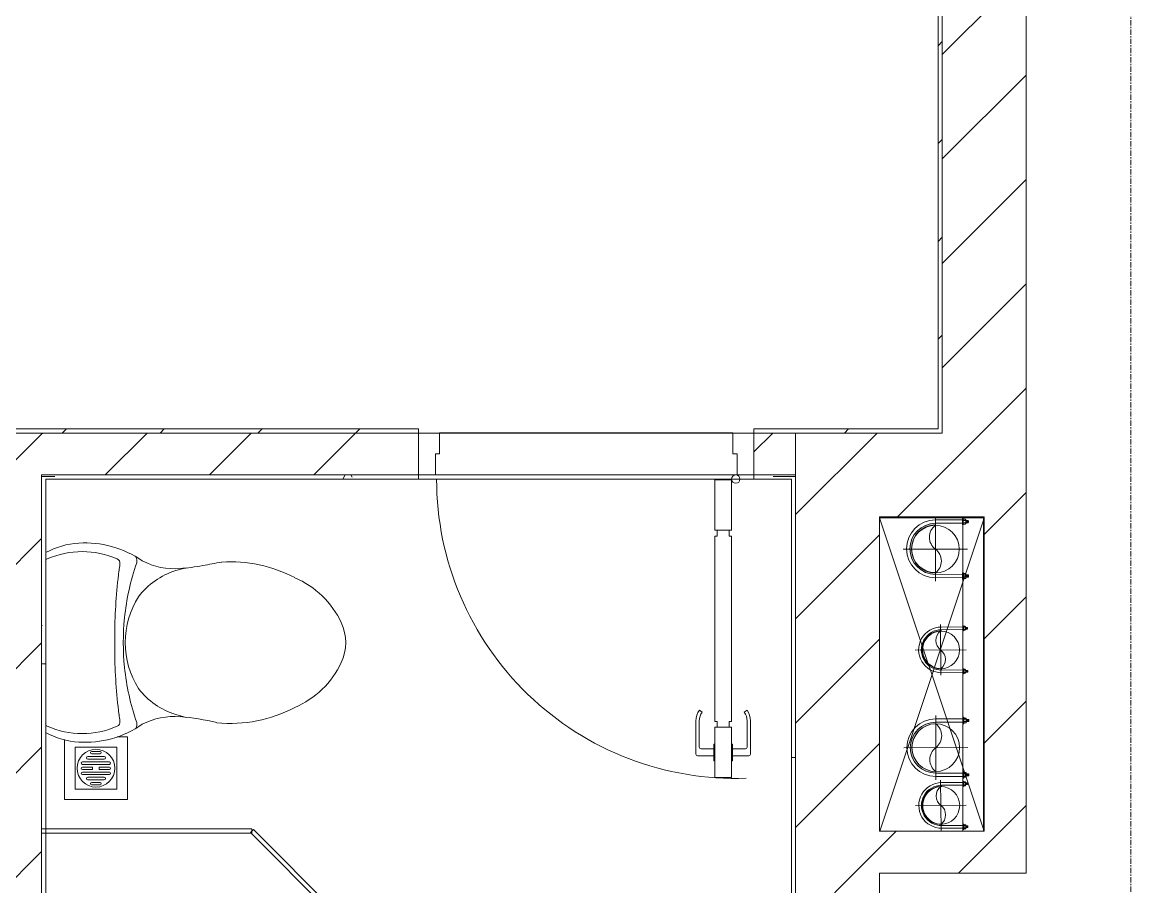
# Model space of a CAD drawing. Header units: millimetres. Extents: x 5359 to 218750, y -16347 to 109893.
# Drawn here: x 40006 to 42653, y 65854 to 67917 of the extents above; entities that cross this region are included whole.
import ezdxf

# ---------------------------------------------------------------- set-up
doc = ezdxf.new("R2010")
doc.units = ezdxf.units.MM
doc.linetypes.add('Grid Line', pattern=[22.225, 12.7, -3.175, 3.175, -3.175])
doc.linetypes.add('IMPORT-CENTER _3_', pattern=[10.16, 6.35, -1.27, 1.27, -1.27])
for name, color, linetype, lineweight in [('0-1', 7, 'Continuous', 5), ('0-2', 9, 'Continuous', 9), ('A-DETL-GENF-1', 9, 'Continuous', 9), ('A-DOOR-1', 9, 'Continuous', 9), ('A-FLOR', 192, 'Continuous', 9), ('A-FLOR-1', 9, 'Continuous', 9), ('A-GLAZ-CURT-1', 9, 'Continuous', 9), ('A-WALL', 113, 'Continuous', 9), ('A-WALL-1', 53, 'Continuous', 18), ('A-WALL-2', 9, 'Continuous', 9), ('A-WALL-3', 113, 'Continuous', 18), ('A-WALL-PATT-1', 10, 'Continuous', 9), ('A-WALL-PATT-2', 9, 'Continuous', 9), ('A-WALL-PATT-3', 111, 'Continuous', 9), ('G-IMPT', 8, 'Continuous', 9), ('G-IMPT-1', 8, 'IMPORT-CENTER _3_', 9), ('I-WALL-1', 53, 'Continuous', 18), ('I-WALL-2', 9, 'Continuous', 9), ('M-EQPM', 50, 'Continuous', 9), ('M-EQPM-1', 9, 'Continuous', 9), ('P-SANR-FIXT-1', 9, 'Continuous', 9), ('S-GRID-1', 1, 'Grid Line', 9)]:
    doc.layers.add(name, color=color, linetype=linetype, lineweight=lineweight)
pattern_1 = [(45, (0, 0), (-116.67262, 116.67262), [])]
pattern_2 = [(0, (0, 0), (894.08, 223.52), [73.762, -596.798, 73.762, -596.798, -3576.32]), (0, (0, 0), (894.08, 223.52), [-1341.12, 73.762, -1267.358, 73.762, -596.798, -1564.64]), (0, (0, 0), (894.08, 223.52), [-3352.8, 73.762, -373.278, 73.762, -1043.838]), (120, (335.28, 111.76), (-640.614, 662.536), [73.762, -596.798, 73.762, -4173.118]), (120, (335.28, 111.76), (-640.614, 662.536), [-744.322, -596.798, 73.762, -1267.358, -2235.2]), (120, (335.28, 111.76), (-640.614, 662.536), [-2682.24, 73.762, -596.798, 73.762, -1490.878]), (120, (335.28, 111.76), (-640.614, 662.536), [-3426.562, -373.278, 73.762, -1043.838]), (240, (447.04, 558.8), (-253.466, -886.056), [73.762, -596.798, 73.762, -4173.118]), (240, (447.04, 558.8), (-253.466, -886.056), [-744.322, -596.798, 73.762, -1267.358, -2235.2]), (240, (447.04, 558.8), (-253.466, -886.056), [-2682.24, 73.762, -596.798, 73.762, -1490.878]), (240, (447.04, 558.8), (-253.466, -886.056), [-3426.562, -373.278, 73.762, -1043.838])]
pattern_3 = [(45, (0, 0), (-124.4508, 124.4508), [])]

# ---------------------------------------------------------------- blocks, each defined once
blk = doc.blocks.new('NCV_TKTC_KET CAU_rvt-1-TKCS_MB ĐỊNH VỊ CỔNG-HÀNG RÀO')
at = {"layer": 'A-FLOR-1'}
for p, q in [((42052.7, 66734.9), (42302.6, 66734.9)), ((42052.7, 65986.9), (42052.7, 66734.9))]:
    blk.add_line(p, q, dxfattribs=at)
blk = doc.blocks.new('DOOR_CW_01 CANH MO-PANEL KINH - DIG_02-800x2200-CỬA NHÔM KÍNH-400864-TKCS_MB ĐỊNH VỊ CỔNG-HÀNG RÀO')
at = {"layer": 'A-DETL-GENF-1'}
for p, q in [((-347, 772), (-307, 772)), ((-347, 652), (-347, 772)), ((-307, 772), (-307, 652)), ((-392, 637), (-392, 716.5)), ((-349, 720.5), (-388, 720.5)), ((-349, 731.8), (-347, 731.8)), ((-349, 692.2), (-349, 731.8)), ((-347, 692.2), (-347, 731.8)), ((-307, 692.2), (-307, 731.8)), ((-305, 731.8), (-307, 731.8)), ((-305, 692.2), (-305, 731.8)), ((-305, 720.5), (-266, 720.5)), ((-262, 637), (-262, 716.5)), ((-384, 699.5), (-384, 637)), ((-349, 703.5), (-380, 703.5)), ((-347, 692.2), (-349, 692.2)), ((-307, 692.2), (-305, 692.2)), ((-305, 703.5), (-274, 703.5)), ((-270, 699.5), (-270, 637)), ((-307, 652), (-347, 652)), ((-347, 638), (-341, 638)), ((-347, 638), (-347, 196)), ((-313, 652), (-341, 652)), ((-341, 652), (-341, 638)), ((-313, 638), (-313, 652)), ((-307, 638), (-313, 638)), ((-307, 196), (-307, 638)), ((-383.9, 611.2), (-377.3, 615.8)), ((-270.1, 611.2), (-276.7, 615.8)), ((-347, 196), (-341, 196)), ((-341, 196), (-341, 182)), ((-307, 196), (-313, 196)), ((-313, 182), (-313, 196)), ((-307, 182), (-347, 182)), ((-347, 182), (-347, 62)), ((-341, 182), (-313, 182)), ((-307, 62), (-307, 182)), ((-347, 62), (-307, 62))]:
    blk.add_line(p, q, dxfattribs=at)
blk.add_circle((-357, 60), 10, dxfattribs=at)
for centre, radius, start, end in [((-357, 60), 714, 360, 92), ((-388, 716.5), 4, 90, 180), ((-266, 716.5), 4, 0, 90), ((-380, 699.5), 4, 90, 180), ((-274, 699.5), 4, 0, 90), ((-347, 637), 45, 180, 215), ((-347, 637), 37, 180, 215), ((-307, 637), 37, 325, 0), ((-307, 637), 45, 325, 0)]:
    blk.add_arc(centre, radius, start, end, dxfattribs=at)
at = {"layer": 'A-DOOR-1'}
for p, q in [((-360, 50), (-400, 50)), ((-400, 50), (-400, -50)), ((-360, 0), (-360, 50)), ((-357, 50), (-332, 50)), ((400, 50), (360, 50)), ((360, 50), (360, 0)), ((400, -50), (400, 50)), ((-350, 0), (-360, 0)), ((-350, -50), (-350, 0)), ((360, 0), (350, 0)), ((350, 0), (350, -50)), ((-400, -50), (-350, -50)), ((350, -50), (400, -50))]:
    blk.add_line(p, q, dxfattribs=at)
blk = doc.blocks.new('TOILET - TOILET-V31-TKCS_MB ĐỊNH VỊ CỔNG-HÀNG RÀO')
at = {"layer": 'P-SANR-FIXT-1'}
for p, q in [((-171.7, -330.3), (-178.6, -355.5)), ((171.7, -330.3), (178.6, -355.5))]:
    blk.add_line(p, q, dxfattribs=at)
for centre, radius, start, end in [((-46.1, -111.1), 191.6, 151.5614, 176.4513), ((-9.8, -107.2), 207.3, 156.2862, 203.7138), ((-193.7, -26.4), 6.48, 92.3168, 156.2862), ((193.7, -26.4), 6.48, 23.7138, 87.6832), ((9.8, -107.2), 207.3, 336.2862, 23.7138), ((46.1, -111.1), 191.6, 3.5487, 28.4386), ((1.9, -114.1), 239.7, 176.4513, 195.2961), ((-1.9, -114.1), 239.7, 344.7039, 3.5487), ((-4, -115.7), 233.6, 195.2961, 215.2147), ((-14.3, -1400.4), 1215.6, 90.3974, 97.407), ((0, -3462.8), 3278, 89.6026, 90.3974), ((14.3, -1400.4), 1215.6, 82.593, 89.6026), ((4, -115.7), 233.6, 324.7853, 344.7039), ((-189.1, -185.5), 11.7, 205.4105, 277.5788), ((0.6, -792.1), 586.9, 95.8322, 108.9927), ((178.9, -2951.3), 2778.4, 97.2351, 97.5788), ((0, -416), 206.1, 90, 122.0732), ((0, -786.7), 581.5, 84.1678, 95.8322), ((0, -416), 206.1, 57.9268, 90), ((-0.6, -792.1), 586.9, 71.0073, 84.1678), ((-178.9, -2951.3), 2778.4, 82.4212, 82.7649), ((189.1, -185.5), 11.7, 262.4212, 334.5895), ((-195, -224.1), 13.8, 230.6724, 288.9927), ((195, -224.1), 13.8, 251.0073, 309.3276), ((-343.5, -327.4), 167.3, 355.4559, 27.38), ((-0.4, -384), 179.5, 127.4036, 162.5964), ((0.4, -384), 179.5, 17.4036, 52.5964), ((343.5, -327.4), 167.3, 152.62, 184.5441), ((-719.2, -297.5), 544.3, 346.0536, 355.4559), ((719.2, -297.5), 544.3, 184.5441, 190.2879), ((-1948.3, -805.1), 2171.2, 9.681, 10.8949), ((137.1, -461.2), 329.8, 174.3487, 207.6878), ((-137.1, -461.2), 329.8, 332.3122, 3.6835), ((45.1, -528.6), 217.6, 203.2216, 244.7718), ((-45.1, -528.6), 217.6, 295.2282, 336.7784), ((0, -624.4), 111.7, 244.7718, 295.2282)]:
    blk.add_arc(centre, radius, start, end, dxfattribs=at)
blk = doc.blocks.new('THU NUOC - THU NUOC-V34-TKCS_MB ĐỊNH VỊ CỔNG-HÀNG RÀO')
at = {"layer": 'M-EQPM-1'}
for p, q in [((-66.3, 70.6), (-66.3, -79.4)), ((83.7, 70.6), (-66.3, 70.6)), ((83.7, -72.6), (83.7, 70.6)), ((58.7, 45.6), (-41.3, 45.6)), ((-41.3, 45.6), (-41.3, -54.4)), ((-1.1, 35.6), (18.5, 35.6)), ((18.5, 29.6), (-1.1, 29.6)), ((58.7, -54.4), (58.7, 45.6)), ((-23.3, 10.8), (40.9, 10.8)), ((40.9, 4.8), (-23.3, 4.8)), ((-11, 23.3), (28.5, 23.3)), ((28.5, 17.3), (-11, 17.3)), ((-23.3, -1.2), (0.7, -1.2)), ((0.7, -7.2), (-23.3, -7.2)), ((-23.3, -13.6), (40.9, -13.6)), ((40.9, -19.6), (-23.3, -19.6)), ((-11, -26.1), (28.5, -26.1)), ((0.7, -1.2), (0.7, -7.2)), ((16.7, -1.2), (40.9, -1.2)), ((16.7, -7.2), (16.7, -1.2)), ((40.9, -7.2), (16.7, -7.2)), ((28.5, -32.1), (-11, -32.1)), ((-1.1, -38.5), (18.5, -38.5)), ((18.5, -44.5), (-1.1, -44.5)), ((-41.3, -54.4), (58.7, -54.4)), ((-66.3, -79.4), (-41.6, -79.4))]:
    blk.add_line(p, q, dxfattribs=at)
for centre, radius, start, end in [((8.7, -4.4), 45, 0, 180), ((8.7, -4.4), 45, 0, 180), ((-1.1, 32.6), 3, 90, 270), ((18.5, 32.6), 3, 270, 90), ((-23.3, 7.8), 3, 90, 270), ((-11, 20.3), 3, 90, 270), ((28.5, 20.3), 3, 270, 90), ((40.9, 7.8), 3, 270, 90), ((8.7, -4.4), 45, 180, 360), ((8.7, -4.4), 45, 180, 360), ((-23.3, -4.2), 3, 90, 270), ((-23.3, -16.6), 3, 90, 270), ((-11, -29.1), 3, 90, 270), ((28.5, -29.1), 3, 270, 90), ((40.9, -4.2), 3, 270, 90), ((40.9, -16.6), 3, 270, 90), ((-1.1, -41.5), 3, 90, 270), ((18.5, -41.5), 3, 270, 90)]:
    blk.add_arc(centre, radius, start, end, dxfattribs=at)
blk = doc.blocks.new('System Panel - Glazed-850631-TKCS_MB ĐỊNH VỊ CỔNG-HÀNG RÀO')
at = {"layer": 'A-GLAZ-CURT-1'}
for p, q in [((251.1, 5), (-251.1, 5)), ((-251.1, 5), (-251.1, -5)), ((251.1, -5), (251.1, 5)), ((-251.1, -5), (251.1, -5))]:
    blk.add_line(p, q, dxfattribs=at)
blk = doc.blocks.new('System Panel - Glazed-850633-TKCS_MB ĐỊNH VỊ CỔNG-HÀNG RÀO')
at = {"layer": 'A-GLAZ-CURT-1'}
for p, q in [((316.6, 5), (-316.6, 5)), ((-316.6, 5), (-316.6, -5)), ((316.6, -5), (316.6, 5)), ((-316.6, -5), (316.6, -5))]:
    blk.add_line(p, q, dxfattribs=at)
blk = doc.blocks.new('NCV_TKTC_TANG 1_rvt-1-TKCS_MB ĐỊNH VỊ CỔNG-HÀNG RÀO')
at = {"layer": 'A-WALL-PATT-1'}
h = blk.add_hatch(dxfattribs=at)
h.set_pattern_fill('FP_2', color=256, style=0, pattern_type=2)
h.set_pattern_definition(pattern_3)
h.paths.add_polyline_path([(39553.6, 66836.9), (40052.6, 66836.9), (40052.6, 66936.9), (38152.6, 66936.9), (38152.6, 66836.9), (39251, 66836.9)])
h = blk.add_hatch(dxfattribs=at)
h.set_pattern_fill('FP_2', color=256, style=0, pattern_type=2)
h.set_pattern_definition(pattern_3)
h.paths.add_polyline_path([(41752.6, 66836.9), (41852.6, 66836.9), (41852.6, 66936.9), (41752.6, 66936.9), (41752.6, 66886.9)])
h.paths.add_polyline_path([(40952.6, 66836.9), (40952.6, 66936.9), (40052.6, 66936.9), (40052.6, 66836.9), (40461.4, 66836.9)])
h = blk.add_hatch(dxfattribs=at)
h.set_pattern_fill('FP_2', color=256, style=0, pattern_type=2)
h.set_pattern_definition(pattern_3)
h.paths.add_polyline_path([(39952.6, 65036.9), (40052.6, 65036.9), (40052.6, 66836.9), (39952.6, 66836.9), (39952.6, 65265)])
h = blk.add_hatch(dxfattribs=at)
h.set_pattern_fill('FP_4', color=256, style=0, pattern_type=2)
h.set_pattern_definition(pattern_2)
h.paths.add_polyline_path([(41852.6, 66827), (41852.6, 66837), (41752.6, 66836.9), (41752.6, 66827), (41842.6, 66827)])
h.paths.add_polyline_path([(40952.6, 66827), (40952.6, 66837), (40052.6, 66837), (40052.6, 66827), (40944.6, 66827)])
h = blk.add_hatch(dxfattribs=at)
h.set_pattern_fill('FP_4', color=256, style=0, pattern_type=2)
h.set_pattern_definition(pattern_2)
h.paths.add_polyline_path([(40052.6, 64936.9), (40062.6, 64936.9), (40062.6, 66827), (40052.6, 66827), (40052.6, 65018.4)])
h = blk.add_hatch(dxfattribs=at)
h.set_pattern_fill('FP_4', color=256, style=0, pattern_type=2)
h.set_pattern_definition(pattern_2)
h.paths.add_polyline_path([(41842.6, 64936.9), (41852.6, 64936.9), (41852.6, 66827), (41842.6, 66827), (41842.6, 64946.9)])
at = {"layer": 'A-WALL-PATT-2'}
h = blk.add_hatch(dxfattribs=at)
h.set_pattern_fill('FP_3', color=256, style=0, pattern_type=2)
h.set_pattern_definition(pattern_1)
h.paths.add_polyline_path([(42202.6, 66946.9), (42202.6, 69836.9), (42192.6, 69836.9), (42192.6, 66946.9)])
h = blk.add_hatch(dxfattribs=at)
h.set_pattern_fill('FP_3', color=256, style=0, pattern_type=2)
h.set_pattern_definition(pattern_1)
h.paths.add_polyline_path([(40952.6, 66936.9), (40952.6, 66946.9), (38152.6, 66946.9), (38152.6, 66936.9), (40461.4, 66936.9)])
h.paths.add_polyline_path([(42202.6, 66936.9), (42202.6, 66946.9), (41752.6, 66946.9), (41752.6, 66936.9), (41852.6, 66936.9)])
at = {"layer": 'A-FLOR-1'}
for p, q in [((41702.6, 66937), (41002.6, 66937)), ((41002.6, 66936.9), (41702.6, 66936.9)), ((40992.6, 66837), (41712.6, 66837))]:
    blk.add_line(p, q, dxfattribs=at)
at = {"layer": 'A-WALL-1'}
for p, q in [((40052.6, 66936.9), (38152.6, 66936.9)), ((41852.6, 66836.9), (41852.6, 66936.9)), ((40052.6, 65036.9), (40052.6, 66836.9))]:
    blk.add_line(p, q, dxfattribs=at)
at = {"layer": 'A-WALL-2'}
for p, q in [((40052.6, 66936.9), (40952.6, 66936.9)), ((40952.6, 66936.9), (40052.6, 66936.9)), ((41752.6, 66936.9), (41852.6, 66936.9)), ((41852.6, 66936.9), (41752.6, 66936.9)), ((40952.6, 66837), (40052.6, 66837)), ((40052.6, 66836.9), (40952.6, 66836.9)), ((41852.6, 66837), (41752.6, 66837)), ((41752.6, 66836.9), (41852.6, 66836.9))]:
    blk.add_line(p, q, dxfattribs=at)
at = {"layer": 'I-WALL-1'}
for p, q in [((42202.6, 66946.9), (42202.6, 69836.9)), ((42192.6, 69826.9), (42192.6, 66946.9)), ((40952.6, 66946.9), (38162.6, 66946.9)), ((40952.6, 66936.9), (40952.6, 66946.9)), ((42192.6, 66946.9), (41752.6, 66946.9)), ((41752.6, 66946.9), (41752.6, 66936.9)), ((42202.6, 66936.9), (42202.6, 66946.9)), ((38152.6, 66936.9), (40052.6, 66936.9)), ((41852.6, 66936.9), (42202.6, 66936.9)), ((40052.6, 66837), (40052.6, 66827)), ((40052.6, 66827), (40052.6, 65036.9)), ((40062.6, 66827), (40952.6, 66827)), ((40062.6, 64946.9), (40062.6, 66827)), ((40952.6, 66827), (40952.6, 66836.9)), ((41752.6, 66836.9), (41752.6, 66827)), ((41752.6, 66827), (41842.6, 66827)), ((41842.6, 66827), (41842.6, 64946.9)), ((41852.6, 66827), (41852.6, 66837)), ((41852.6, 64936.9), (41852.6, 66827))]:
    blk.add_line(p, q, dxfattribs=at)
at = {"layer": 'I-WALL-2'}
for p, q in [((41752.6, 66827), (40952.6, 66827)), ((40992.6, 66837), (41712.6, 66837))]:
    blk.add_line(p, q, dxfattribs=at)
at = {"layer": 'A-DOOR-1', "rotation": 180}
blk.add_blockref('DOOR_CW_01 CANH MO-PANEL KINH - DIG_02-800x2200-CỬA NHÔM KÍNH-400864-TKCS_MB ĐỊNH VỊ CỔNG-HÀNG RÀO', (41352.6, 66886.9), dxfattribs=at)
at = {"layer": 'A-GLAZ-CURT-1'}
for name, p, rotation in [('System Panel - Glazed-850631-TKCS_MB ĐỊNH VỊ CỔNG-HÀNG RÀO', (40303.7, 65987.3), 180), ('System Panel - Glazed-850633-TKCS_MB ĐỊNH VỊ CỔNG-HÀNG RÀO', (40778.7, 65763.5), 135.0000000000011)]:
    blk.add_blockref(name, p, dxfattribs=dict(at, rotation=rotation))
at = {"layer": 'M-EQPM-1', "rotation": 180}
blk.add_blockref('THU NUOC - THU NUOC-V34-TKCS_MB ĐỊNH VỊ CỔNG-HÀNG RÀO', (40191.3, 66132.9), dxfattribs=at)
at = {"layer": 'P-SANR-FIXT-1', "rotation": 89.9999999999988}
blk.add_blockref('TOILET - TOILET-V31-TKCS_MB ĐỊNH VỊ CỔNG-HÀNG RÀO', (40042.6, 66436.9), dxfattribs=at)
blk = doc.blocks.new('TKTC_XREF_251221_MB TANG 1 - TKTC_XREF_260130_MB TANG 1_dwg_CUM U_DN100-4202115-TKCS_MB ĐỊNH VỊ CỔNG-HÀNG RÀO')
at = {"layer": 'G-IMPT'}
blk.add_hatch(color=256, dxfattribs=at).paths.add_polyline_path([(0, -61), (0, -57), (14.8, -55.1), (28.5, -49.4), (40.3, -40.3), (49.4, -28.5), (55.1, -14.8), (57, 0), (55.1, 14.8), (49.4, 28.5), (40.3, 40.3), (28.5, 49.4), (14.8, 55.1), (0, 57), (0, 61), (15.8, 58.9), (37.7, 47.3), (43.1, 43.1), (52.8, 30.5), (58.9, 15.8), (61, 0), (58.9, -15.8), (52.8, -30.5), (43.1, -43.1), (30.5, -52.8), (15.8, -58.9)])
for p, q in [((-72.7, 69.3), (-72.7, 60.7)), ((-66.9, 67.9), (-71.7, 67.9)), ((-65, 69), (0, 69)), ((-79.1, 66.6), (-79.1, 63.4)), ((-76.6, 66.6), (-76.6, 63.4)), ((-74.6, 66.6), (-74.6, 63.4)), ((-66.9, 62.1), (-71.7, 62.1)), ((-79.1, -63.4), (-79.1, -66.6)), ((-76.6, -63.4), (-76.6, -66.6)), ((-74.6, -63.4), (-74.6, -66.6)), ((-72.7, -60.7), (-72.7, -69.3)), ((-66.9, -62.1), (-71.7, -62.1)), ((-66.9, -67.9), (-71.7, -67.9)), ((-65, -69), (0, -69))]:
    blk.add_line(p, q, dxfattribs=at)
at = {"layer": 'G-IMPT', "flags": 128}
for points in [[(-72.7, 67.6), (-78.1, 67.6), (-78.1, 62.4), (-72.7, 62.4)], [(-71.7, 59.2), (-66.9, 59.2), (-66.9, 70.8), (-71.7, 70.8)], [(-66.9, 70.8), (-66.9, 72.7), (-65, 72.7), (-65, 57.3), (-66.9, 57.3), (-66.9, 59.2)], [(-65, 61), (0, 61), (0, 57)], [(-72.7, -62.4), (-78.1, -62.4), (-78.1, -67.6), (-72.7, -67.6)], [(-71.7, -70.8), (-66.9, -70.8), (-66.9, -59.2), (-71.7, -59.2)], [(-66.9, -59.2), (-66.9, -57.3), (-65, -57.3), (-65, -72.7), (-66.9, -72.7), (-66.9, -70.8)], [(-65, -61), (0, -61), (0, -57)]]:
    blk.add_lwpolyline(points, dxfattribs=at)
at = {"layer": 'G-IMPT'}
for centre, radius, start, end in [((-78.1, 66.6), 0.96, 90, 180), ((-71.1, 69.3), 1.56, 112.6199, 247.3801), ((-67.9, 65), 4.8, 143.1301, 216.8699), ((0, 0), 69, 270, 90), ((-78.1, 63.4), 0.96, 180, 270), ((-71.1, 60.7), 1.56, 112.6199, 247.3801), ((0, 0), 61, 270, 90), ((0, 0), 57, 270, 90), ((-78.1, -63.4), 0.96, 90, 180), ((-78.1, -66.6), 0.96, 180, 270), ((-71.1, -60.7), 1.56, 112.6199, 247.3801), ((-67.9, -65), 4.8, 143.1301, 216.8699), ((-71.1, -69.3), 1.56, 112.6199, 247.3801)]:
    blk.add_arc(centre, radius, start, end, dxfattribs=at)
blk = doc.blocks.new('TKTC_XREF_251221_MB TANG 1 - TKTC_XREF_260130_MB TANG 1_dwg_$cc-4202117-TKCS_MB ĐỊNH VỊ CỔNG-HÀNG RÀO')
at = {"layer": 'G-IMPT'}
blk.add_circle((0, 0), 0.5, dxfattribs=at)
for centre, radius, start, end in [((0, 0), 0.5, 90, 270), ((0.188, 0.25), 0.313, 126.8699, 233.1301), ((-0.188, -0.25), 0.313, 306.8699, 53.1301)]:
    blk.add_arc(centre, radius, start, end, dxfattribs=at)
at = {"layer": 'G-IMPT-1'}
for p, q in [((0, -0.673), (0, 0.673)), ((-0.673, 0), (0.673, 0))]:
    blk.add_line(p, q, dxfattribs=at)
blk = doc.blocks.new('TKTC_XREF_251221_MB TANG 1 - TKTC_XREF_260130_MB TANG 1_dwg_$cc-V88-TKCS_MB ĐỊNH VỊ CỔNG-HÀNG RÀO')
at = {"layer": 'G-IMPT'}
blk.add_circle((0, 0), 0.5, dxfattribs=at)
for centre, radius, start, end in [((0, 0), 0.5, 90, 270), ((0.188, 0.25), 0.313, 126.8699, 233.1301), ((-0.188, -0.25), 0.313, 306.8699, 53.1301)]:
    blk.add_arc(centre, radius, start, end, dxfattribs=at)
at = {"layer": 'G-IMPT-1'}
for p, q in [((0, -0.673), (0, 0.673)), ((-0.673, 0), (0.673, 0))]:
    blk.add_line(p, q, dxfattribs=at)
blk = doc.blocks.new('TKTC_XREF_251221_MB TANG 1 - TKTC_XREF_260130_MB TANG 1_dwg_CUM U_DN100-4202112-TKCS_MB ĐỊNH VỊ CỔNG-HÀNG RÀO')
at = {"layer": 'G-IMPT'}
blk.add_hatch(color=256, dxfattribs=at).paths.add_polyline_path([(0, 61), (0, 57), (14.8, 55.1), (28.5, 49.4), (40.3, 40.3), (49.4, 28.5), (55.1, 14.8), (57, 0), (55.1, -14.8), (49.4, -28.5), (40.3, -40.3), (28.5, -49.4), (14.8, -55.1), (0, -57), (0, -61), (15.8, -58.9), (30.5, -52.8), (43.1, -43.1), (52.8, -30.5), (58.9, -15.8), (61, 0), (58.9, 15.8), (52.8, 30.5), (43.1, 43.1), (30.5, 52.8), (15.8, 58.9)])
for p, q in [((-79.1, 66.6), (-79.1, 63.4)), ((-76.6, 66.6), (-76.6, 63.4)), ((-74.6, 66.6), (-74.6, 63.4)), ((-72.7, 69.3), (-72.7, 60.7)), ((-66.9, 67.9), (-71.7, 67.9)), ((-66.9, 62.1), (-71.7, 62.1)), ((-65, 69), (0, 69)), ((-79.1, -63.4), (-79.1, -66.6)), ((-76.6, -63.4), (-76.6, -66.6)), ((-74.6, -63.4), (-74.6, -66.6)), ((-72.7, -60.7), (-72.7, -69.3)), ((-66.9, -62.1), (-71.7, -62.1)), ((-66.9, -67.9), (-71.7, -67.9)), ((-65, -69), (0, -69))]:
    blk.add_line(p, q, dxfattribs=at)
at = {"layer": 'G-IMPT', "flags": 128}
for points in [[(-72.7, 67.6), (-78.1, 67.6), (-78.1, 62.4), (-72.7, 62.4)], [(-71.7, 59.2), (-66.9, 59.2), (-66.9, 70.8), (-71.7, 70.8)], [(-66.9, 70.8), (-66.9, 72.7), (-65, 72.7), (-65, 57.3), (-66.9, 57.3), (-66.9, 59.2)], [(-65, 61), (0, 61), (0, 57)], [(-72.7, -62.4), (-78.1, -62.4), (-78.1, -67.6), (-72.7, -67.6)], [(-71.7, -70.8), (-66.9, -70.8), (-66.9, -59.2), (-71.7, -59.2)], [(-66.9, -59.2), (-66.9, -57.3), (-65, -57.3), (-65, -72.7), (-66.9, -72.7), (-66.9, -70.8)], [(-65, -61), (0, -61), (0, -57)]]:
    blk.add_lwpolyline(points, dxfattribs=at)
at = {"layer": 'G-IMPT'}
for centre, radius, start, end in [((-78.1, 66.6), 0.96, 90, 180), ((-78.1, 63.4), 0.96, 180, 270), ((-71.1, 69.3), 1.56, 112.6199, 247.3801), ((-67.9, 65), 4.8, 143.1301, 216.8699), ((-71.1, 60.7), 1.56, 112.6199, 247.3801), ((0, 0), 69, 270, 90), ((0, 0), 61, 270, 90), ((0, 0), 57, 270, 90), ((-78.1, -63.4), 0.96, 90, 180), ((-78.1, -66.6), 0.96, 180, 270), ((-71.1, -60.7), 1.56, 112.6199, 247.3801), ((-67.9, -65), 4.8, 143.1301, 216.8699), ((-71.1, -69.3), 1.56, 112.6199, 247.3801)]:
    blk.add_arc(centre, radius, start, end, dxfattribs=at)
blk = doc.blocks.new('TKTC_XREF_251221_MB TANG 1 - TKTC_XREF_260130_MB TANG 1_dwg_$cc-4202114-TKCS_MB ĐỊNH VỊ CỔNG-HÀNG RÀO')
at = {"layer": 'G-IMPT'}
blk.add_circle((0, 0), 0.5, dxfattribs=at)
for centre, radius, start, end in [((0, 0), 0.5, 90, 270), ((0.188, 0.25), 0.313, 126.8699, 233.1301), ((-0.188, -0.25), 0.313, 306.8699, 53.1301)]:
    blk.add_arc(centre, radius, start, end, dxfattribs=at)
at = {"layer": 'G-IMPT-1'}
for p, q in [((0, -0.673), (0, 0.673)), ((-0.673, 0), (0.673, 0))]:
    blk.add_line(p, q, dxfattribs=at)
blk = doc.blocks.new('TKTC_XREF_251221_MB TANG 1 - TKTC_XREF_260130_MB TANG 1_dwg_$cc-4202118-TKCS_MB ĐỊNH VỊ CỔNG-HÀNG RÀO')
at = {"layer": 'G-IMPT'}
blk.add_circle((0, 0), 0.5, dxfattribs=at)
for centre, radius, start, end in [((0, 0), 0.5, 90, 270), ((0.188, 0.25), 0.313, 126.8699, 233.1301), ((-0.188, -0.25), 0.313, 306.8699, 53.1301)]:
    blk.add_arc(centre, radius, start, end, dxfattribs=at)
at = {"layer": 'G-IMPT-1'}
for p, q in [((0, -0.673), (0, 0.673)), ((-0.673, 0), (0.673, 0))]:
    blk.add_line(p, q, dxfattribs=at)
blk = doc.blocks.new('TKTC_XREF_251221_MB TANG 1 - TKTC_XREF_260130_MB TANG 1_dwg-4202109-TKCS_MB ĐỊNH VỊ CỔNG-HÀNG RÀO')
at = {"layer": 'G-IMPT'}
blk.add_line((-160899.7, -335359.7), (-160899.7, -334609.7), dxfattribs=at)
at = {"layer": 'G-IMPT', "flags": 128}
blk.add_lwpolyline([(-160874, -334609.7), (-160850.5, -334609.9), (-160850.5, -335359.7)], dxfattribs=at)
for name, p, xscale, yscale, zscale, rotation in [('TKTC_XREF_251221_MB TANG 1 - TKTC_XREF_260130_MB TANG 1_dwg_$cc-4202114-TKCS_MB ĐỊNH VỊ CỔNG-HÀNG RÀO', (-160965.6, -334686.8), 113.7150000000092, 113.7150000000092, 113.7150000000092, 0.04476088158440977), ('TKTC_XREF_251221_MB TANG 1 - TKTC_XREF_260130_MB TANG 1_dwg_CUM U_DN100-4202112-TKCS_MB ĐỊNH VỊ CỔNG-HÀNG RÀO', (-160965.6, -334686), 0.9975000000000005, 0.9975000000000005, 0.9975000000000005, 180.0467435561312), ('TKTC_XREF_251221_MB TANG 1 - TKTC_XREF_260130_MB TANG 1_dwg_$cc-4202118-TKCS_MB ĐỊNH VỊ CỔNG-HÀNG RÀO', (-160953, -334927.1), 90.0000000000512, 90.0000000000512, 90.0000000000512, 0.419778997776333), ('TKTC_XREF_251221_MB TANG 1 - TKTC_XREF_260130_MB TANG 1_dwg_CUM U_DN100-4202112-TKCS_MB ĐỊNH VỊ CỔNG-HÀNG RÀO', (-160964.7, -335160.3), 0.9974999999999966, 0.9974999999999966, 0.9974999999999966, 180.0467435564899), ('TKTC_XREF_251221_MB TANG 1 - TKTC_XREF_260130_MB TANG 1_dwg_$cc-4202117-TKCS_MB ĐỊNH VỊ CỔNG-HÀNG RÀO', (-160952.6, -335298.2), 90.0000000000512, 90.0000000000512, 90.0000000000512, 0.419778997776333)]:
    blk.add_blockref(name, p, dxfattribs=dict(xscale=xscale, yscale=yscale, zscale=zscale, rotation=rotation))
at = {"extrusion": (0, 0, -1)}
for name, p, xscale, yscale, zscale, rotation in [('TKTC_XREF_251221_MB TANG 1 - TKTC_XREF_260130_MB TANG 1_dwg_CUM U_DN100-4202115-TKCS_MB ĐỊNH VỊ CỔNG-HÀNG RÀO', (160951.1, -334927.1), 0.7894736842105242, 0.7894736842105242, -0.7894736842105241, 359.5802210006287), ('TKTC_XREF_251221_MB TANG 1 - TKTC_XREF_260130_MB TANG 1_dwg_$cc-V88-TKCS_MB ĐỊNH VỊ CỔNG-HÀNG RÀO', (160964.7, -335160.3), 113.7150000000092, 113.7150000000092, -113.7150000000092, 179.9532564459116), ('TKTC_XREF_251221_MB TANG 1 - TKTC_XREF_260130_MB TANG 1_dwg_CUM U_DN100-4202115-TKCS_MB ĐỊNH VỊ CỔNG-HÀNG RÀO', (160950.7, -335298.2), 0.7894736842105242, 0.7894736842105242, -0.7894736842105241, 359.5802210006287)]:
    blk.add_blockref(name, p, dxfattribs=dict(at, xscale=xscale, yscale=yscale, zscale=zscale, rotation=rotation))
blk = doc.blocks.new('TKTC_XREF_251221_MB TANG 1 - TKTC_XREF_251221_MB TANG 1-2038492-TKCS_MB ĐỊNH VỊ CỔNG-HÀNG RÀO')
blk.add_blockref('TKTC_XREF_251221_MB TANG 1 - TKTC_XREF_260130_MB TANG 1_dwg-4202109-TKCS_MB ĐỊNH VỊ CỔNG-HÀNG RÀO', (169499.1, 384109.7))

msp = doc.modelspace()

# ---------------------------------------------------------------- hatches: boundary and pattern name
at = {"layer": 'A-WALL-PATT-3'}
h = msp.add_hatch(dxfattribs=at)
h.set_pattern_fill('FP_1', color=256, style=0, pattern_type=2)
h.set_pattern_definition(pattern_3)
h.paths.add_polyline_path([(42402.6, 66936.9), (42402.6, 70036.9), (42202.6, 70036.9), (42202.6, 66936.9), (42277, 66936.9)])
h = msp.add_hatch(dxfattribs=at)
h.set_pattern_fill('FP_1', color=256, style=0, pattern_type=2)
h.set_pattern_definition(pattern_3)
h.paths.add_polyline_path([(42402.6, 66736.9), (42402.6, 66936.9), (41852.6, 66936.9), (41852.6, 66736.9), (42302.6, 66736.9)])
h = msp.add_hatch(dxfattribs=at)
h.set_pattern_fill('FP_1', color=256, style=0, pattern_type=2)
h.set_pattern_definition(pattern_3)
h.paths.add_polyline_path([(41852.6, 65886.9), (42052.6, 65886.9), (42052.6, 66736.9), (41852.6, 66736.9), (41852.6, 66004.7)])
h = msp.add_hatch(dxfattribs=at)
h.set_pattern_fill('FP_1', color=256, style=0, pattern_type=2)
h.set_pattern_definition(pattern_3)
h.paths.add_polyline_path([(42302.6, 65986.9), (42402.6, 65986.9), (42402.6, 66736.9), (42302.6, 66736.9), (42302.6, 66497.8)])
h = msp.add_hatch(dxfattribs=at)
h.set_pattern_fill('FP_1', color=256, style=0, pattern_type=2)
h.set_pattern_definition(pattern_3)
h.paths.add_polyline_path([(42402.6, 65886.9), (42402.6, 65986.9), (42052.6, 65986.9), (42052.6, 65886.9), (42277, 65886.9)])
h = msp.add_hatch(dxfattribs=at)
h.set_pattern_fill('FP_1', color=256, style=0, pattern_type=2)
h.set_pattern_definition(pattern_3)
h.paths.add_polyline_path([(42052.6, 61836.9), (42052.6, 63595.3), (41852.6, 63595.3), (41852.6, 61836.9)])
h.paths.add_polyline_path([(42052.6, 64685.3), (42052.6, 64835.3), (41852.6, 64835.3), (41852.6, 64685.3), (41892.6, 64685.3)])
h.paths.add_polyline_path([(41852.6, 65035.3), (42052.6, 65035.3), (42052.6, 65886.9), (41852.6, 65886.9), (41852.6, 65511.5)])

# ---------------------------------------------------------------- linework, layer by layer
at = {"layer": '0-2'}
for p, q in [((42153.9, 66431.2), (42052.7, 66734.2)), ((42183.8, 66378.2), (42302.6, 66734)), ((42155.4, 66426.8), (42153.9, 66431.2)), ((42168.1, 66388.6), (42156.2, 66424.4)), ((42053.2, 65986.9), (42182.8, 66375.2)), ((42169.6, 66384.1), (42168.6, 66387.2)), ((42302.3, 65986.8), (42170.1, 66382.8))]:
    msp.add_line(p, q, dxfattribs=at)
at = {"layer": 'A-FLOR'}
msp.add_line((42402.6, 70036.9), (42402.6, 66736.9), dxfattribs=at)
at = {"layer": 'A-WALL'}
msp.add_line((42052.6, 65035.3), (42052.6, 65886.9), dxfattribs=at)
at = {"layer": 'A-WALL-3'}
for p, q in [((42402.6, 66736.9), (42402.6, 70036.9)), ((42202.6, 69836.9), (42202.6, 66936.9)), ((42202.6, 66936.9), (41852.6, 66936.9)), ((41852.6, 66936.9), (41852.6, 65035.3)), ((42052.6, 66736.9), (42302.6, 66736.9)), ((42052.6, 65986.9), (42052.6, 66736.9)), ((42302.6, 66736.9), (42302.6, 65986.9)), ((42402.6, 65886.9), (42402.6, 66736.9)), ((42302.6, 65986.9), (42052.6, 65986.9)), ((42052.6, 65886.9), (42402.6, 65886.9))]:
    msp.add_line(p, q, dxfattribs=at)
at = {"layer": 'S-GRID-1'}
msp.add_line((42652.6, 13102.5), (42652.6, 80482.7), dxfattribs=at)

# ---------------------------------------------------------------- block references
at = {"layer": '0-1'}
for name in ['NCV_TKTC_KET CAU_rvt-1-TKCS_MB ĐỊNH VỊ CỔNG-HÀNG RÀO', 'NCV_TKTC_TANG 1_rvt-1-TKCS_MB ĐỊNH VỊ CỔNG-HÀNG RÀO']:
    msp.add_blockref(name, (0, 0), dxfattribs=at)
at = {"layer": 'M-EQPM'}
msp.add_blockref('TKTC_XREF_251221_MB TANG 1 - TKTC_XREF_251221_MB TANG 1-2038492-TKCS_MB ĐỊNH VỊ CỔNG-HÀNG RÀO', (33652.6, 17236.9), dxfattribs=at)

doc.saveas('drawing.dxf')
